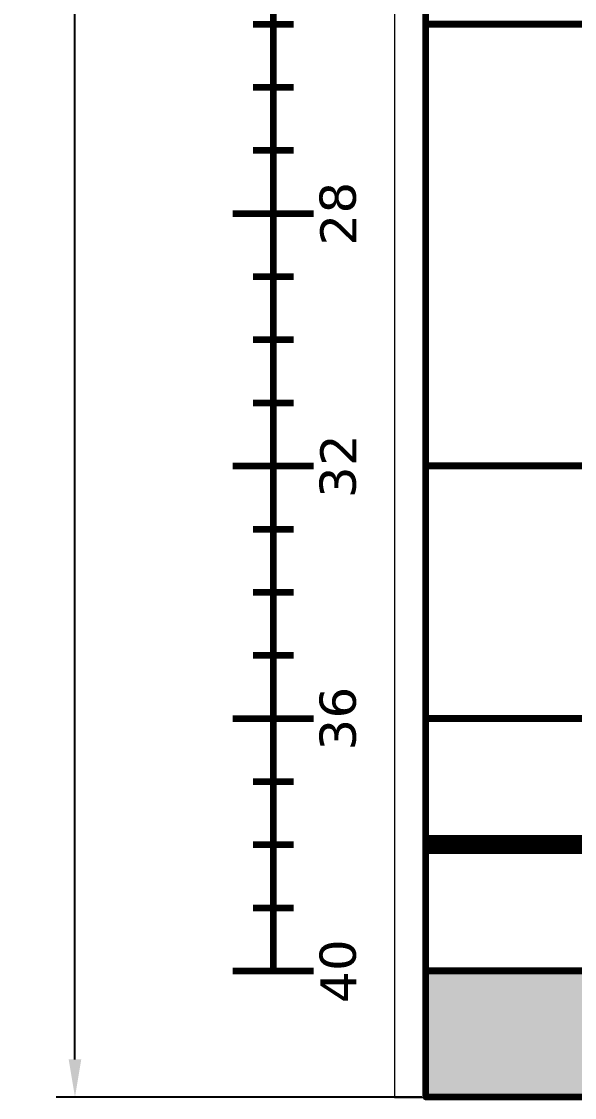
# Model space of a CAD drawing. Header units: millimetres. Extents: x -116965 to 323937, y 291661 to 566926.
# Drawn here: x -49052 to -48614, y 316538 to 317391 of the extents above; entities that cross this region are included whole.
import ezdxf

# ---------------------------------------------------------------- set-up
doc = ezdxf.new("R2010")
doc.units = ezdxf.units.MM
doc.header["$PDMODE"] = 35
doc.layers.get('0').update_dxf_attribs({"lineweight": 18})
doc.layers.add('C00-00-00', color=7, linetype='Continuous')
doc.layers.add('C34-3A-40', color=7, linetype='Continuous', true_color=0x343a40)
doc.layers.add('C62-64-69', color=7, linetype='Continuous', true_color=0x626469)
doc.styles.add('hwTech', font='Cambria.ttf')
doc.styles.get("Standard").update_dxf_attribs({"font": 'arial.ttf'})
doc.dimstyles.new('hwTech-1.0', dxfattribs={"dimscale": 12, "dimtxt": 2.5, "dimasz": 2.5, "dimexe": 1.25, "dimexo": 0.625, "dimtad": 1, "dimtxsty": 'hwTech', "dimcen": 2.5, "dimclrd": 3, "dimclre": 3, "dimclrt": 3, "dimadec": 0, "dimazin": 0, "dimtfac": 1, "dimtmove": 0, "dimatfit": 3, "dimfxl": 1, "dimarcsym": 0})

# ---------------------------------------------------------------- blocks, each defined once
blk = doc.blocks.new('*D1850')
at = {"color": 3, "lineweight": -2, "transparency": 16777216}
for p, q in [((-48735.02, 318738.64), (-49025.01, 318738.64)), ((-49010.01, 316568.64), (-49010.01, 318708.64)), ((-48735.02, 316538.64), (-49025.01, 316538.64))]:
    blk.add_line(p, q, dxfattribs=at)
at = {"color": 3, "lineweight": -3, "transparency": 16777216}
for points in [[(-49015.01, 318708.64), (-49005.01, 318708.64), (-49010.01, 318738.64)], [(-49015.01, 316568.64), (-49005.01, 316568.64), (-49010.01, 316538.64)]]:
    blk.add_solid(points, dxfattribs=at)
at = {"layer": 'Defpoints', "color": 0, "lineweight": -3, "transparency": 16777216}
for p in [(-49010.01, 318738.64), (-48727.52, 318738.64), (-48727.52, 316538.64)]:
    blk.add_point(p, dxfattribs=at)
at = {"color": 3, "transparency": 16777216, "insert": (-49032.68, 317638.64), "char_height": 30, "attachment_point": 5, "rotation": 90, "style": 'hwTech'}
blk.add_mtext('2200', dxfattribs=at)

msp = doc.modelspace()

# ---------------------------------------------------------------- hatches: boundary and pattern name
at = {"layer": 'C34-3A-40'}
h = msp.add_hatch(color=256, dxfattribs=at)
h.dxf.hatch_style = 2
h.paths.add_polyline_path([(-48731.897576, 316638.736127), (-48031.995285, 316638.736127), (-48031.995285, 316538.750083), (-48731.897576, 316538.750083)])
at = {"layer": 'C62-64-69'}
h = msp.add_hatch(color=256, dxfattribs=at)
h.dxf.hatch_style = 2
h.paths.add_polyline_path([(-48731.897576, 316629.737383), (-48699.902045, 316629.737383), (-48699.902045, 316622.738358), (-48731.897576, 316622.738358)])
h = msp.add_hatch(color=256, dxfattribs=at)
h.dxf.hatch_style = 2
h.paths.add_polyline_path([(-48731.897576, 316622.738358), (-48699.902045, 316622.738358), (-48699.902045, 316620.738639), (-48731.897576, 316620.738639)])
h = msp.add_hatch(color=256, dxfattribs=at)
h.dxf.hatch_style = 2
h.paths.add_polyline_path([(-48699.902045, 316629.737383), (-48667.90651, 316629.737383), (-48667.90651, 316622.738358), (-48699.902045, 316622.738358)])
h = msp.add_hatch(color=256, dxfattribs=at)
h.dxf.hatch_style = 2
h.paths.add_polyline_path([(-48699.902045, 316629.737383), (-48667.90651, 316629.737383), (-48667.90651, 316622.738358), (-48699.902045, 316622.738358)])
h = msp.add_hatch(color=256, dxfattribs=at)
h.dxf.hatch_style = 2
h.paths.add_polyline_path([(-48699.902045, 316622.738358), (-48667.90651, 316622.738358), (-48667.90651, 316620.738639), (-48699.902045, 316620.738639)])
h = msp.add_hatch(color=256, dxfattribs=at)
h.dxf.hatch_style = 2
h.paths.add_polyline_path([(-48699.902045, 316622.738358), (-48667.90651, 316622.738358), (-48667.90651, 316620.738639), (-48699.902045, 316620.738639)])
h = msp.add_hatch(color=256, dxfattribs=at)
h.dxf.hatch_style = 2
h.paths.add_polyline_path([(-48667.90651, 316629.737383), (-48635.910976, 316629.737383), (-48635.910976, 316622.738358), (-48667.90651, 316622.738358)])
h = msp.add_hatch(color=256, dxfattribs=at)
h.dxf.hatch_style = 2
h.paths.add_polyline_path([(-48667.90651, 316629.737383), (-48635.910976, 316629.737383), (-48635.910976, 316622.738358), (-48667.90651, 316622.738358)])
h = msp.add_hatch(color=256, dxfattribs=at)
h.dxf.hatch_style = 2
h.paths.add_polyline_path([(-48667.90651, 316622.738358), (-48635.910976, 316622.738358), (-48635.910976, 316620.738639), (-48667.90651, 316620.738639)])
h = msp.add_hatch(color=256, dxfattribs=at)
h.dxf.hatch_style = 2
h.paths.add_polyline_path([(-48667.90651, 316622.738358), (-48635.910976, 316622.738358), (-48635.910976, 316620.738639), (-48667.90651, 316620.738639)])
h = msp.add_hatch(color=256, dxfattribs=at)
h.dxf.hatch_style = 2
h.paths.add_polyline_path([(-48635.910976, 316629.737383), (-48603.915445, 316629.737383), (-48603.915445, 316622.738358), (-48635.910976, 316622.738358)])
h = msp.add_hatch(color=256, dxfattribs=at)
h.dxf.hatch_style = 2
h.paths.add_polyline_path([(-48635.910976, 316622.738358), (-48603.915445, 316622.738358), (-48603.915445, 316620.738639), (-48635.910976, 316620.738639)])
h = msp.add_hatch(color=256, dxfattribs=at)
h.dxf.hatch_style = 2
h.paths.add_polyline_path([(-48731.897576, 316620.738639), (-48699.902045, 316620.738639), (-48699.902045, 316613.739614), (-48731.897576, 316613.739614)])
h = msp.add_hatch(color=256, dxfattribs=at)
h.dxf.hatch_style = 2
h.paths.add_polyline_path([(-48731.897576, 316613.739614), (-48699.902045, 316613.739614), (-48699.902045, 316611.739896), (-48731.897576, 316611.739896)])
h = msp.add_hatch(color=256, dxfattribs=at)
h.dxf.hatch_style = 2
h.paths.add_polyline_path([(-48699.902045, 316620.738639), (-48667.90651, 316620.738639), (-48667.90651, 316613.739614), (-48699.902045, 316613.739614)])
h = msp.add_hatch(color=256, dxfattribs=at)
h.dxf.hatch_style = 2
h.paths.add_polyline_path([(-48699.902045, 316620.738639), (-48667.90651, 316620.738639), (-48667.90651, 316613.739614), (-48699.902045, 316613.739614)])
h = msp.add_hatch(color=256, dxfattribs=at)
h.dxf.hatch_style = 2
h.paths.add_polyline_path([(-48699.902045, 316613.739614), (-48667.90651, 316613.739614), (-48667.90651, 316611.739896), (-48699.902045, 316611.739896)])
h = msp.add_hatch(color=256, dxfattribs=at)
h.dxf.hatch_style = 2
h.paths.add_polyline_path([(-48699.902045, 316613.739614), (-48667.90651, 316613.739614), (-48667.90651, 316611.739896), (-48699.902045, 316611.739896)])
h = msp.add_hatch(color=256, dxfattribs=at)
h.dxf.hatch_style = 2
h.paths.add_polyline_path([(-48667.90651, 316620.738639), (-48635.910976, 316620.738639), (-48635.910976, 316613.739614), (-48667.90651, 316613.739614)])
h = msp.add_hatch(color=256, dxfattribs=at)
h.dxf.hatch_style = 2
h.paths.add_polyline_path([(-48667.90651, 316620.738639), (-48635.910976, 316620.738639), (-48635.910976, 316613.739614), (-48667.90651, 316613.739614)])
h = msp.add_hatch(color=256, dxfattribs=at)
h.dxf.hatch_style = 2
h.paths.add_polyline_path([(-48667.90651, 316613.739614), (-48635.910976, 316613.739614), (-48635.910976, 316611.739896), (-48667.90651, 316611.739896)])
h = msp.add_hatch(color=256, dxfattribs=at)
h.dxf.hatch_style = 2
h.paths.add_polyline_path([(-48667.90651, 316613.739614), (-48635.910976, 316613.739614), (-48635.910976, 316611.739896), (-48667.90651, 316611.739896)])
h = msp.add_hatch(color=256, dxfattribs=at)
h.dxf.hatch_style = 2
h.paths.add_polyline_path([(-48635.910976, 316620.738639), (-48603.915445, 316620.738639), (-48603.915445, 316613.739614), (-48635.910976, 316613.739614)])
h = msp.add_hatch(color=256, dxfattribs=at)
h.dxf.hatch_style = 2
h.paths.add_polyline_path([(-48635.910976, 316613.739614), (-48603.915445, 316613.739614), (-48603.915445, 316611.739896), (-48635.910976, 316611.739896)])
h = msp.add_hatch(color=256, dxfattribs=at)
h.dxf.hatch_style = 2
h.paths.add_polyline_path([(-48731.897576, 316611.739896), (-48699.902045, 316611.739896), (-48699.902045, 316604.74087), (-48731.897576, 316604.74087)])
h = msp.add_hatch(color=256, dxfattribs=at)
h.dxf.hatch_style = 2
h.paths.add_polyline_path([(-48699.902045, 316611.739896), (-48667.90651, 316611.739896), (-48667.90651, 316604.74087), (-48699.902045, 316604.74087)])
h = msp.add_hatch(color=256, dxfattribs=at)
h.dxf.hatch_style = 2
h.paths.add_polyline_path([(-48699.902045, 316611.739896), (-48667.90651, 316611.739896), (-48667.90651, 316604.74087), (-48699.902045, 316604.74087)])
h = msp.add_hatch(color=256, dxfattribs=at)
h.dxf.hatch_style = 2
h.paths.add_polyline_path([(-48667.90651, 316611.739896), (-48635.910976, 316611.739896), (-48635.910976, 316604.74087), (-48667.90651, 316604.74087)])
h = msp.add_hatch(color=256, dxfattribs=at)
h.dxf.hatch_style = 2
h.paths.add_polyline_path([(-48667.90651, 316611.739896), (-48635.910976, 316611.739896), (-48635.910976, 316604.74087), (-48667.90651, 316604.74087)])
h = msp.add_hatch(color=256, dxfattribs=at)
h.dxf.hatch_style = 2
h.paths.add_polyline_path([(-48635.910976, 316611.739896), (-48603.915445, 316611.739896), (-48603.915445, 316604.74087), (-48635.910976, 316604.74087)])
h = msp.add_hatch(color=256, dxfattribs=at)
h.dxf.hatch_style = 2
h.paths.add_polyline_path([(-48731.897576, 316604.74087), (-48699.902045, 316604.74087), (-48699.902045, 316602.741152), (-48731.897576, 316602.741152)])
h = msp.add_hatch(color=256, dxfattribs=at)
h.dxf.hatch_style = 2
h.paths.add_polyline_path([(-48731.897576, 316602.741152), (-48699.902045, 316602.741152), (-48699.902045, 316595.742126), (-48731.897576, 316595.742126)])
h = msp.add_hatch(color=256, dxfattribs=at)
h.dxf.hatch_style = 2
h.paths.add_polyline_path([(-48699.902045, 316604.74087), (-48667.90651, 316604.74087), (-48667.90651, 316602.741152), (-48699.902045, 316602.741152)])
h = msp.add_hatch(color=256, dxfattribs=at)
h.dxf.hatch_style = 2
h.paths.add_polyline_path([(-48699.902045, 316604.74087), (-48667.90651, 316604.74087), (-48667.90651, 316602.741152), (-48699.902045, 316602.741152)])
h = msp.add_hatch(color=256, dxfattribs=at)
h.dxf.hatch_style = 2
h.paths.add_polyline_path([(-48699.902045, 316602.741152), (-48667.90651, 316602.741152), (-48667.90651, 316595.742126), (-48699.902045, 316595.742126)])
h = msp.add_hatch(color=256, dxfattribs=at)
h.dxf.hatch_style = 2
h.paths.add_polyline_path([(-48699.902045, 316602.741152), (-48667.90651, 316602.741152), (-48667.90651, 316595.742126), (-48699.902045, 316595.742126)])
h = msp.add_hatch(color=256, dxfattribs=at)
h.dxf.hatch_style = 2
h.paths.add_polyline_path([(-48667.90651, 316604.74087), (-48635.910976, 316604.74087), (-48635.910976, 316602.741152), (-48667.90651, 316602.741152)])
h = msp.add_hatch(color=256, dxfattribs=at)
h.dxf.hatch_style = 2
h.paths.add_polyline_path([(-48667.90651, 316604.74087), (-48635.910976, 316604.74087), (-48635.910976, 316602.741152), (-48667.90651, 316602.741152)])
h = msp.add_hatch(color=256, dxfattribs=at)
h.dxf.hatch_style = 2
h.paths.add_polyline_path([(-48667.90651, 316602.741152), (-48635.910976, 316602.741152), (-48635.910976, 316595.742126), (-48667.90651, 316595.742126)])
h = msp.add_hatch(color=256, dxfattribs=at)
h.dxf.hatch_style = 2
h.paths.add_polyline_path([(-48667.90651, 316602.741152), (-48635.910976, 316602.741152), (-48635.910976, 316595.742126), (-48667.90651, 316595.742126)])
h = msp.add_hatch(color=256, dxfattribs=at)
h.dxf.hatch_style = 2
h.paths.add_polyline_path([(-48635.910976, 316604.74087), (-48603.915445, 316604.74087), (-48603.915445, 316602.741152), (-48635.910976, 316602.741152)])
h = msp.add_hatch(color=256, dxfattribs=at)
h.dxf.hatch_style = 2
h.paths.add_polyline_path([(-48635.910976, 316602.741152), (-48603.915445, 316602.741152), (-48603.915445, 316595.742126), (-48635.910976, 316595.742126)])
h = msp.add_hatch(color=256, dxfattribs=at)
h.dxf.hatch_style = 2
h.paths.add_polyline_path([(-48731.897576, 316595.742126), (-48699.902045, 316595.742126), (-48699.902045, 316593.742408), (-48731.897576, 316593.742408)])
h = msp.add_hatch(color=256, dxfattribs=at)
h.dxf.hatch_style = 2
h.paths.add_polyline_path([(-48731.897576, 316593.742408), (-48699.902045, 316593.742408), (-48699.902045, 316586.743383), (-48731.897576, 316586.743383)])
h = msp.add_hatch(color=256, dxfattribs=at)
h.dxf.hatch_style = 2
h.paths.add_polyline_path([(-48699.902045, 316595.742126), (-48667.90651, 316595.742126), (-48667.90651, 316593.742408), (-48699.902045, 316593.742408)])
h = msp.add_hatch(color=256, dxfattribs=at)
h.dxf.hatch_style = 2
h.paths.add_polyline_path([(-48699.902045, 316595.742126), (-48667.90651, 316595.742126), (-48667.90651, 316593.742408), (-48699.902045, 316593.742408)])
h = msp.add_hatch(color=256, dxfattribs=at)
h.dxf.hatch_style = 2
h.paths.add_polyline_path([(-48699.902045, 316593.742408), (-48667.90651, 316593.742408), (-48667.90651, 316586.743383), (-48699.902045, 316586.743383)])
h = msp.add_hatch(color=256, dxfattribs=at)
h.dxf.hatch_style = 2
h.paths.add_polyline_path([(-48699.902045, 316593.742408), (-48667.90651, 316593.742408), (-48667.90651, 316586.743383), (-48699.902045, 316586.743383)])
h = msp.add_hatch(color=256, dxfattribs=at)
h.dxf.hatch_style = 2
h.paths.add_polyline_path([(-48667.90651, 316595.742126), (-48635.910976, 316595.742126), (-48635.910976, 316593.742408), (-48667.90651, 316593.742408)])
h = msp.add_hatch(color=256, dxfattribs=at)
h.dxf.hatch_style = 2
h.paths.add_polyline_path([(-48667.90651, 316595.742126), (-48635.910976, 316595.742126), (-48635.910976, 316593.742408), (-48667.90651, 316593.742408)])
h = msp.add_hatch(color=256, dxfattribs=at)
h.dxf.hatch_style = 2
h.paths.add_polyline_path([(-48667.90651, 316593.742408), (-48635.910976, 316593.742408), (-48635.910976, 316586.743383), (-48667.90651, 316586.743383)])
h = msp.add_hatch(color=256, dxfattribs=at)
h.dxf.hatch_style = 2
h.paths.add_polyline_path([(-48667.90651, 316593.742408), (-48635.910976, 316593.742408), (-48635.910976, 316586.743383), (-48667.90651, 316586.743383)])
h = msp.add_hatch(color=256, dxfattribs=at)
h.dxf.hatch_style = 2
h.paths.add_polyline_path([(-48635.910976, 316595.742126), (-48603.915445, 316595.742126), (-48603.915445, 316593.742408), (-48635.910976, 316593.742408)])
h = msp.add_hatch(color=256, dxfattribs=at)
h.dxf.hatch_style = 2
h.paths.add_polyline_path([(-48635.910976, 316593.742408), (-48603.915445, 316593.742408), (-48603.915445, 316586.743383), (-48635.910976, 316586.743383)])
h = msp.add_hatch(color=256, dxfattribs=at)
h.dxf.hatch_style = 2
h.paths.add_polyline_path([(-48731.897576, 316586.743383), (-48699.902045, 316586.743383), (-48699.902045, 316584.743664), (-48731.897576, 316584.743664)])
h = msp.add_hatch(color=256, dxfattribs=at)
h.dxf.hatch_style = 2
h.paths.add_polyline_path([(-48699.902045, 316586.743383), (-48667.90651, 316586.743383), (-48667.90651, 316584.743664), (-48699.902045, 316584.743664)])
h = msp.add_hatch(color=256, dxfattribs=at)
h.dxf.hatch_style = 2
h.paths.add_polyline_path([(-48699.902045, 316586.743383), (-48667.90651, 316586.743383), (-48667.90651, 316584.743664), (-48699.902045, 316584.743664)])
h = msp.add_hatch(color=256, dxfattribs=at)
h.dxf.hatch_style = 2
h.paths.add_polyline_path([(-48667.90651, 316586.743383), (-48635.910976, 316586.743383), (-48635.910976, 316584.743664), (-48667.90651, 316584.743664)])
h = msp.add_hatch(color=256, dxfattribs=at)
h.dxf.hatch_style = 2
h.paths.add_polyline_path([(-48667.90651, 316586.743383), (-48635.910976, 316586.743383), (-48635.910976, 316584.743664), (-48667.90651, 316584.743664)])
h = msp.add_hatch(color=256, dxfattribs=at)
h.dxf.hatch_style = 2
h.paths.add_polyline_path([(-48635.910976, 316586.743383), (-48603.915445, 316586.743383), (-48603.915445, 316584.743664), (-48635.910976, 316584.743664)])

# ---------------------------------------------------------------- linework, layer by layer
msp.add_lwpolyline([(-48756.897576, 316538.443002), (-48731.897576, 316538.443002), (-48731.897576, 318738.443002), (-48756.897576, 318738.443002)], close=True)
at = {"color": 1, "lineweight": -3, "ltscale": 5, "const_width": 15}
msp.add_lwpolyline([(-48731.897576, 316738.722167), (-41932.748952, 316738.722167)], dxfattribs=at)
at = {"layer": 'C00-00-00', "lineweight": 211}
for points in [[(-48731.897576, 318738.443002), (-48031.995285, 318738.443002), (-48031.995285, 316538.750083), (-48731.897576, 316538.750083)], [(-48731.897576, 316638.736127), (-48031.995285, 316638.736127), (-48031.995285, 316538.750083), (-48731.897576, 316538.750083)]]:
    msp.add_lwpolyline(points, close=True, dxfattribs=at)
at = {"layer": 'C00-00-00', "lineweight": 100}
for points in [[(-48852.884092, 318638.456958), (-48852.884092, 316638.736127)], [(-48868.881857, 317388.631439), (-48836.886327, 317388.631439)], [(-48868.881857, 317338.638417), (-48836.886327, 317338.638417)], [(-48868.881857, 317288.645395), (-48836.886327, 317288.645395)], [(-48868.881857, 317188.659355), (-48836.886327, 317188.659355)], [(-48868.881857, 317138.666333), (-48836.886327, 317138.666333)], [(-48868.881857, 317088.673314), (-48836.886327, 317088.673314)], [(-48868.881857, 316988.68727), (-48836.886327, 316988.68727)], [(-48868.881857, 316938.694252), (-48836.886327, 316938.694252)], [(-48868.881857, 316888.70123), (-48836.886327, 316888.70123)], [(-48868.881857, 316788.715189), (-48836.886327, 316788.715189)], [(-48868.881857, 316738.722167), (-48836.886327, 316738.722167)], [(-48868.881857, 316688.729145), (-48836.886327, 316688.729145)]]:
    msp.add_lwpolyline(points, dxfattribs=at)
for points in [[(-48731.897576, 317988.547689), (-48031.995285, 317988.547689), (-48031.995285, 317388.631439), (-48731.897576, 317388.631439)], [(-48731.897576, 317388.631439), (-48031.995285, 317388.631439), (-48031.995285, 316838.708208), (-48731.897576, 316838.708208)], [(-48731.897576, 317388.631439), (-48031.995285, 317388.631439), (-48031.995285, 317038.708208), (-48731.897576, 317038.708208)], [(-48731.897576, 317038.708208), (-48031.995285, 317038.708208), (-48031.995285, 316838.736127), (-48731.897576, 316838.736127)], [(-48731.897576, 316838.708208), (-48031.995285, 316838.708208), (-48031.995285, 316638.736127), (-48731.897576, 316638.736127)], [(-48731.897576, 316838.708208), (-48031.995285, 316838.708208), (-48031.995285, 316638.736127), (-48731.897576, 316638.736127)]]:
    msp.add_lwpolyline(points, close=True, dxfattribs=at)
at = {"layer": 'C00-00-00', "lineweight": 211}
for points in [[(-48884.879627, 317238.652377), (-48820.888557, 317238.652377)], [(-48884.879627, 317038.680292), (-48820.888557, 317038.680292)], [(-48884.879627, 316838.708208), (-48820.888557, 316838.708208)], [(-48884.879627, 316638.736127), (-48820.888557, 316638.736127)]]:
    msp.add_lwpolyline(points, dxfattribs=at)

# ---------------------------------------------------------------- texts
at = {"layer": 'C00-00-00', "char_height": 28.70966008, "attachment_point": 7, "rotation": 90}
for s, insert in [('{\\fVerdana|b0|i0|c0;8}', (-48786.893304, 317238.583701)), ('{\\fVerdana|b0|i0|c0;2}', (-48786.893304, 317213.187181)), ('{\\fVerdana|b0|i0|c0;2}', (-48786.893304, 317038.611617)), ('{\\fVerdana|b0|i0|c0;3}', (-48786.893304, 317013.215096)), ('{\\fVerdana|b0|i0|c0;6}', (-48786.893304, 316838.639532)), ('{\\fVerdana|b0|i0|c0;3}', (-48786.893304, 316813.243016)), ('{\\fVerdana|b0|i0|c0;0}', (-48786.893304, 316638.667451)), ('{\\fVerdana|b0|i0|c0;4}', (-48786.893304, 316613.270931))]:
    msp.add_mtext(s, dxfattribs=dict(at, insert=insert))

# ---------------------------------------------------------------- dimensions: what is measured, and where the dimension line sits
dim = msp.add_linear_dim(base=(-49010.00964, 318738.638389), p1=(-48727.515568, 316538.638389), p2=(-48727.515568, 318738.638389), angle=90, dimstyle='hwTech-1.0')
dim.commit()
dim.dimension.update_dxf_attribs({"geometry": '*D1850', "text_midpoint": (-49032.683427, 317638.638389)})

doc.saveas('drawing.dxf')
